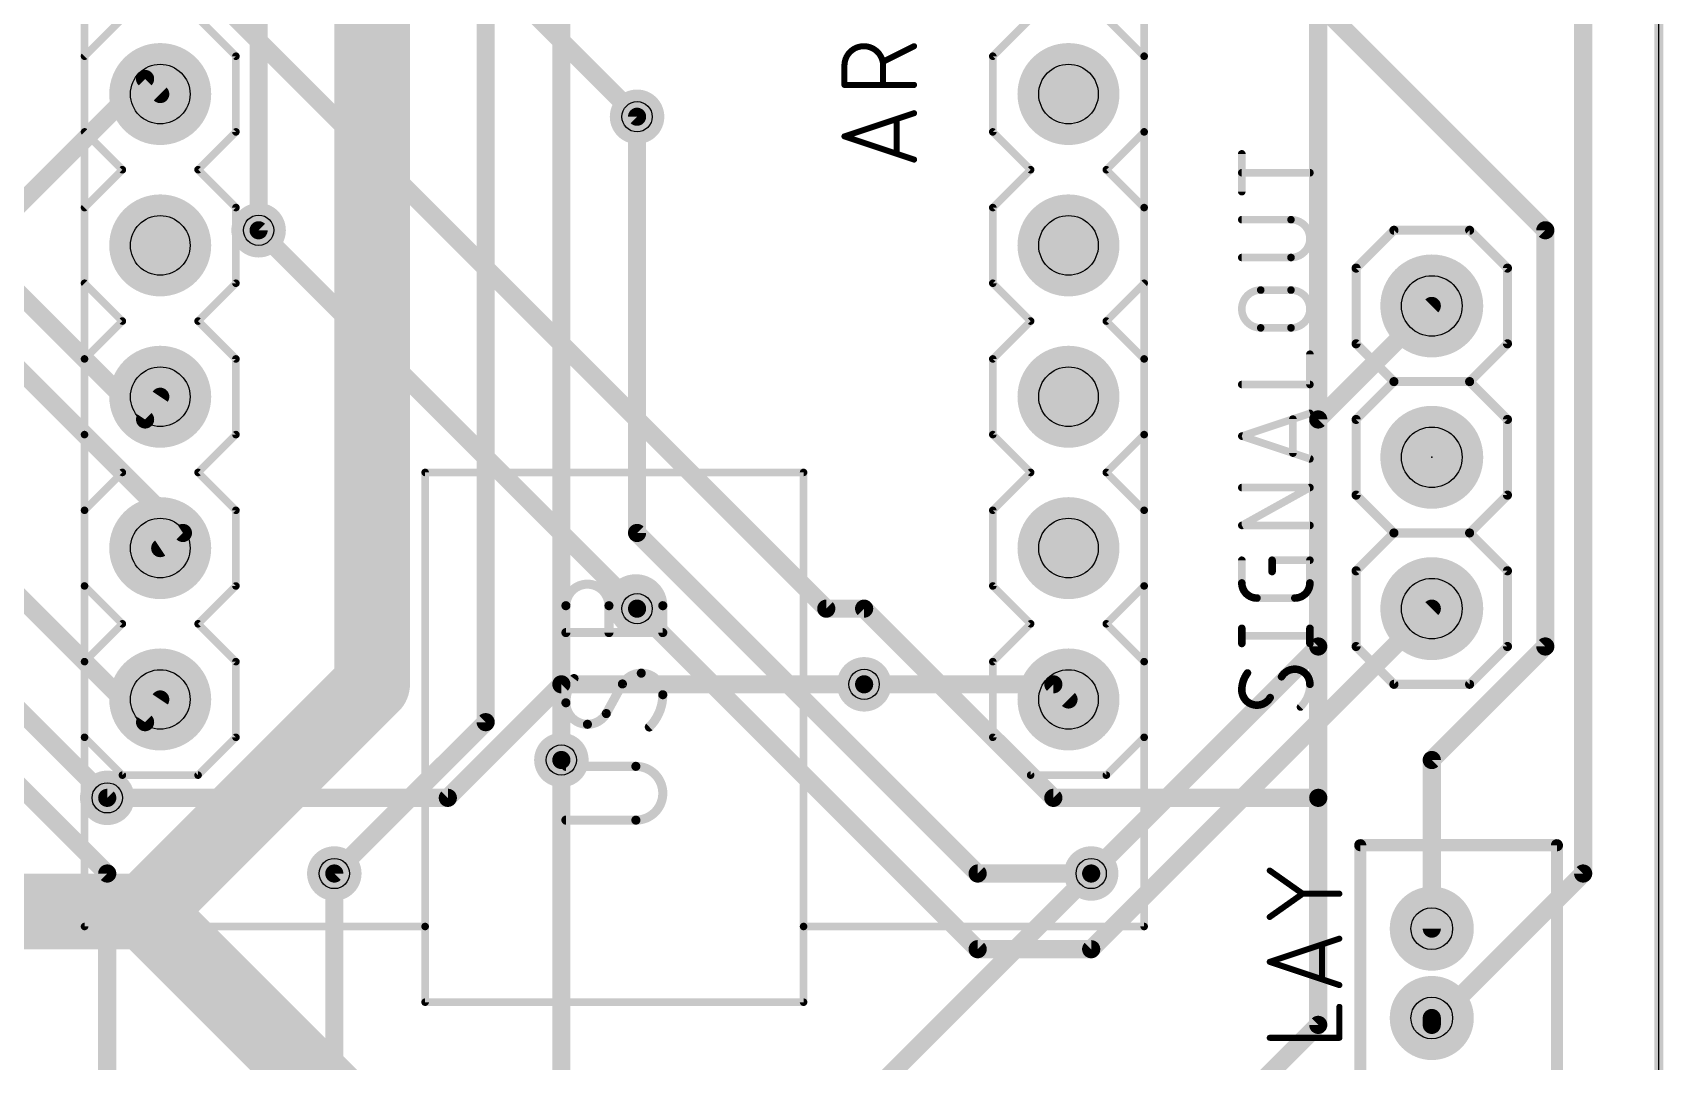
# Model space of a CAD drawing. Extents: x -0.05 to 2.15, y -0.05 to 2.68.
# Drawn here: x 1.076 to 2.153, y 0.501 to 1.181 of the extents above; entities that cross this region are included whole.
import ezdxf

# ---------------------------------------------------------------- set-up
doc = ezdxf.new("R2010")
doc.units = 0
for name, color, linetype in [('1', 12, 'CONTINUOUS'), ('16', 132, 'CONTINUOUS'), ('17', 110, 'CONTINUOUS'), ('18', 110, 'CONTINUOUS'), ('20', 31, 'CONTINUOUS'), ('21', 253, 'CONTINUOUS'), ('23', 53, 'CONTINUOUS'), ('25', 253, 'CONTINUOUS'), ('29', 253, 'CONTINUOUS'), ('30', 253, 'CONTINUOUS'), ('44', 253, 'CONTINUOUS'), ('51', 253, 'CONTINUOUS')]:
    doc.layers.add(name, color=color, linetype=linetype)

# ---------------------------------------------------------------- blocks, each defined once
blk = doc.blocks.new('ROUNDP')
at = {"const_width": 0.5}
blk.add_lwpolyline([(0, -0.25, 1), (0, 0.25, 1), (0, -0.25)], format="xyb", dxfattribs=at)
blk = doc.blocks.new('RECT')
blk.add_solid([(-0.5, -0.5), (0.5, -0.5), (-0.5, 0.5), (0.5, 0.5)])
blk = doc.blocks.new('ROUNDV')
at = {"const_width": 0.5}
blk.add_lwpolyline([(0, -0.25, 1), (0, 0.25, 1), (0, -0.25)], format="xyb", dxfattribs=at)

msp = doc.modelspace()

# ---------------------------------------------------------------- linework, layer by layer
at = {"layer": '1'}
for points, const_width in [([(2.15, 0.05), (2.15, 2.25)], 0.006), ([(1.16, 1.44), (1.475, 1.125)], 0.012), ([(2.1, 1.375), (2.1, 0.625)], 0.012), ([(1.85, 1.275), (2.075, 1.05)], 0.012), ([(1.6, 0.8), (1.16, 1.24)], 0.012), ([(1.15, 1.15), (0.975, 0.975)], 0.012), ([(1.15, 1.15), (1.16, 1.14)], 0.012), ([(1.475, 0.8), (1.225, 1.05)], 0.012), ([(2.075, 1.05), (2.075, 0.775)], 0.012), ([(2, 1), (1.925, 0.925)], 0.012), ([(1.925, 0.925), (1.925, 0.675)], 0.012), ([(1.625, 0.8), (1.6, 0.8)], 0.012), ([(1.75, 0.675), (1.625, 0.8)], 0.012), ([(2.075, 0.775), (2, 0.7)], 0.012), ([(1.425, 0.75), (1.35, 0.675)], 0.012), ([(1.625, 0.75), (1.425, 0.75)], 0.012), ([(1.025, 0.725), (1.125, 0.625)], 0.012), ([(1.425, 0.7), (1.425, 0.45)], 0.012), ([(2, 0.7), (2, 0.588583)], 0.012), ([(1.35, 0.675), (1.125, 0.675)], 0.012), ([(1.925, 0.675), (1.75, 0.675)], 0.012), ([(1.925, 0.675), (1.925, 0.525)], 0.012), ([(1.125, 0.625), (1.125, 0.45)], 0.012), ([(1.275, 0.625), (1.275, 0.45)], 0.012), ([(1.775, 0.625), (1.6, 0.45)], 0.012), ([(2.1, 0.625), (2, 0.525)], 0.012), ([(1.925, 0.525), (1.775, 0.375)], 0.012), ([(2, 0.525), (2, 0.529528)], 0.012)]:
    msp.add_lwpolyline(points, dxfattribs=dict(at, const_width=const_width))
at = {"layer": '1', "const_width": 0.006}
for points in [[(1.152121, 1.152121, 1), (1.147879, 1.147879)], [(1.152121, 1.147879, 1), (1.147879, 1.152121)], [(1.157879, 1.137879, 1), (1.162121, 1.142121)], [(1.472879, 1.122879, 1), (1.477121, 1.127121)], [(1.227121, 1.052121, 1), (1.222879, 1.047879)], [(2.078, 1.05, 1), (2.072, 1.05)], [(2.072879, 1.047879, 1), (2.077121, 1.052121)], [(2.002121, 0.997879, 1), (1.997879, 1.002121)], [(1.928, 0.925, 1), (1.922, 0.925)], [(1.922879, 0.927121, 1), (1.927121, 0.922879)], [(1.472879, 0.797879, 1), (1.477121, 0.802121)], [(1.6, 0.803, 1), (1.6, 0.797)], [(1.597879, 0.797879, 1), (1.602121, 0.802121)], [(1.627121, 0.802121, 1), (1.622879, 0.797879)], [(1.625, 0.797, 1), (1.625, 0.803)], [(2.072, 0.775, 1), (2.078, 0.775)], [(2.077121, 0.772879, 1), (2.072879, 0.777121)], [(1.425, 0.753, 1), (1.425, 0.747)], [(1.427121, 0.747879, 1), (1.422879, 0.752121)], [(1.625, 0.747, 1), (1.625, 0.753)], [(1.428, 0.7, 1), (1.422, 0.7)], [(2.003, 0.7, 1), (1.997, 0.7)], [(1.997879, 0.702121, 1), (2.002121, 0.697879)], [(1.125, 0.678, 1), (1.125, 0.672)], [(1.347879, 0.677121, 1), (1.352121, 0.672879)], [(1.35, 0.672, 1), (1.35, 0.678)], [(1.75, 0.678, 1), (1.75, 0.672)], [(1.747879, 0.672879, 1), (1.752121, 0.677121)], [(1.928, 0.675, 1), (1.922, 0.675)], [(1.925, 0.672, 1), (1.925, 0.678)], [(1.922, 0.675, 1), (1.928, 0.675)], [(1.128, 0.625, 1), (1.122, 0.625)], [(1.122879, 0.622879, 1), (1.127121, 0.627121)], [(1.278, 0.625, 1), (1.272, 0.625)], [(1.777121, 0.622879, 1), (1.772879, 0.627121)], [(2.097, 0.625, 1), (2.103, 0.625)], [(2.102121, 0.622879, 1), (2.097879, 0.627121)], [(1.997, 0.588583, 1), (2.003, 0.588583)], [(1.922, 0.525, 1), (1.928, 0.525)], [(1.927121, 0.522879, 1), (1.922879, 0.527121)], [(2.003, 0.529528, 1), (1.997, 0.529528)], [(1.997879, 0.527121, 1), (2.002121, 0.522879)], [(1.997, 0.525, 1), (2.003, 0.525)]]:
    msp.add_lwpolyline(points, format="xyb", dxfattribs=at)
at = {"layer": '16'}
for points, const_width in [([(2.15, 0), (2.15, 2.3)], 0.006), ([(1.425, 1.475), (1.425, 0.7)], 0.012), ([(1.3, 0.75), (1.3, 1.45)], 0.05), ([(1.375, 1.425), (1.375, 0.725)], 0.012), ([(1.225, 1.05), (1.225, 1.275)], 0.012), ([(1.15, 0.925), (0.85, 1.225)], 0.012), ([(1.175, 0.85), (0.825, 1.2)], 0.012), ([(1.925, 1.2), (1.925, 0.775)], 0.012), ([(1.475, 1.125), (1.475, 0.85)], 0.012), ([(1.15, 0.725), (0.85, 1.025)], 0.012), ([(1.15, 0.925), (1.16, 0.94)], 0.012), ([(1.175, 0.85), (1.16, 0.84)], 0.012), ([(1.475, 0.85), (1.7, 0.625)], 0.012), ([(1.125, 0.675), (0.975, 0.825)], 0.012), ([(1.7, 0.575), (1.475, 0.8)], 0.012), ([(2, 0.8), (1.775, 0.575)], 0.012), ([(1.925, 0.775), (1.775, 0.625)], 0.012), ([(1.15, 0.6), (1.3, 0.75)], 0.05), ([(1.75, 0.75), (1.625, 0.75)], 0.012), ([(1.75, 0.75), (1.76, 0.74)], 0.012), ([(1.15, 0.725), (1.16, 0.74)], 0.012), ([(1.375, 0.725), (1.275, 0.625)], 0.012), ([(0.975, 0.6), (1.15, 0.6)], 0.05), ([(1.279528, 0.470472), (1.15, 0.6)], 0.05), ([(1.7, 0.625), (1.775, 0.625)], 0.012), ([(1.775, 0.575), (1.7, 0.575)], 0.012)]:
    msp.add_lwpolyline(points, dxfattribs=dict(at, const_width=const_width))
for points, const_width in [([(1.478, 1.125, 1), (1.472, 1.125)], 0.006), ([(1.222, 1.05, 1), (1.228, 1.05)], 0.006), ([(1.162496, 0.938336, 1), (1.157504, 0.941664)], 0.006), ([(1.147504, 0.926664, 1), (1.152496, 0.923336)], 0.006), ([(1.147879, 0.922879, 1), (1.152121, 0.927121)], 0.006), ([(1.172879, 0.847879, 1), (1.177121, 0.852121)], 0.006), ([(1.176664, 0.847504, 1), (1.173336, 0.852496)], 0.006), ([(1.477121, 0.852121, 1), (1.472879, 0.847879)], 0.006), ([(1.472, 0.85, 1), (1.478, 0.85)], 0.006), ([(1.158336, 0.842496, 1), (1.161664, 0.837504)], 0.006), ([(1.477121, 0.802121, 1), (1.472879, 0.797879)], 0.006), ([(2.002121, 0.797879, 1), (1.997879, 0.802121)], 0.006), ([(1.922, 0.775, 1), (1.928, 0.775)], 0.006), ([(1.927121, 0.772879, 1), (1.922879, 0.777121)], 0.006), ([(1.308839, 0.741161, 1), (1.291161, 0.758839)], 0.025), ([(1.2875, 0.75, 1), (1.3125, 0.75)], 0.025), ([(1.625, 0.753, 1), (1.625, 0.747)], 0.006), ([(1.752121, 0.752121, 1), (1.747879, 0.747879)], 0.006), ([(1.75, 0.747, 1), (1.75, 0.753)], 0.006), ([(1.162496, 0.738336, 1), (1.157504, 0.741664)], 0.006), ([(1.757879, 0.737879, 1), (1.762121, 0.742121)], 0.006), ([(1.147504, 0.726664, 1), (1.152496, 0.723336)], 0.006), ([(1.147879, 0.722879, 1), (1.152121, 0.727121)], 0.006), ([(1.372, 0.725, 1), (1.378, 0.725)], 0.006), ([(1.377121, 0.722879, 1), (1.372879, 0.727121)], 0.006), ([(1.422, 0.7, 1), (1.428, 0.7)], 0.006), ([(1.122879, 0.672879, 1), (1.127121, 0.677121)], 0.006), ([(1.158839, 0.608839, 1), (1.141161, 0.591161)], 0.025), ([(1.15, 0.5875, 1), (1.15, 0.6125)], 0.025), ([(1.272879, 0.627121, 1), (1.277121, 0.622879)], 0.006), ([(1.7, 0.628, 1), (1.7, 0.622)], 0.006), ([(1.697879, 0.622879, 1), (1.702121, 0.627121)], 0.006), ([(1.772879, 0.627121, 1), (1.777121, 0.622879)], 0.006), ([(1.775, 0.622, 1), (1.775, 0.628)], 0.006), ([(1.141161, 0.608839, 1), (1.158839, 0.591161)], 0.025), ([(1.7, 0.578, 1), (1.7, 0.572)], 0.006), ([(1.697879, 0.572879, 1), (1.702121, 0.577121)], 0.006), ([(1.772879, 0.577121, 1), (1.777121, 0.572879)], 0.006), ([(1.775, 0.572, 1), (1.775, 0.578)], 0.006)]:
    msp.add_lwpolyline(points, format="xyb", dxfattribs=dict(at, const_width=const_width))
at = {"layer": '20'}
msp.add_line((2.15, 0), (2.15, 2.3), dxfattribs=at)
at = {"layer": '21'}
for points, const_width in [([(1.11, 1.265), (1.11, 0.965)], 0.005), ([(1.81, 1.165), (1.81, 1.215)], 0.005), ([(1.135, 1.19), (1.11, 1.165)], 0.005), ([(1.21, 1.165), (1.185, 1.19)], 0.005), ([(1.71, 1.165), (1.735, 1.19)], 0.005), ([(1.81, 1.165), (1.785, 1.19)], 0.005), ([(1.21, 1.115), (1.21, 1.165)], 0.005), ([(1.71, 1.115), (1.71, 1.165)], 0.005), ([(1.81, 1.115), (1.81, 1.165)], 0.005), ([(1.11, 1.115), (1.135, 1.09)], 0.005), ([(1.185, 1.09), (1.21, 1.115)], 0.005), ([(1.735, 1.09), (1.71, 1.115)], 0.005), ([(1.785, 1.09), (1.81, 1.115)], 0.005), ([(1.81, 1.065), (1.81, 1.115)], 0.005), ([(1.135, 1.09), (1.11, 1.065)], 0.005), ([(1.21, 1.065), (1.185, 1.09)], 0.005), ([(1.71, 1.065), (1.735, 1.09)], 0.005), ([(1.81, 1.065), (1.785, 1.09)], 0.005), ([(1.21, 1.015), (1.21, 1.065)], 0.005), ([(1.71, 1.015), (1.71, 1.065)], 0.005), ([(1.81, 0.965), (1.81, 1.065)], 0.005), ([(1.975, 1.05), (1.95, 1.025)], 0.006), ([(2.025, 1.05), (1.975, 1.05)], 0.006), ([(2.05, 1.025), (2.025, 1.05)], 0.006), ([(1.95, 0.975), (1.95, 1.025)], 0.006), ([(2.05, 1.025), (2.05, 0.975)], 0.006), ([(1.11, 1.015), (1.135, 0.99)], 0.005), ([(1.185, 0.99), (1.21, 1.015)], 0.005), ([(1.71, 1.015), (1.735, 0.99)], 0.005), ([(1.81, 1.015), (1.785, 0.99)], 0.005), ([(1.135, 0.99), (1.11, 0.965)], 0.005), ([(1.21, 0.965), (1.185, 0.99)], 0.005), ([(1.735, 0.99), (1.71, 0.965)], 0.005), ([(1.81, 0.965), (1.785, 0.99)], 0.005), ([(1.975, 0.95), (1.95, 0.975)], 0.006), ([(2.05, 0.975), (2.025, 0.95)], 0.006), ([(1.11, 0.965), (1.11, 0.915)], 0.005), ([(1.21, 0.915), (1.21, 0.965)], 0.005), ([(1.71, 0.965), (1.71, 0.915)], 0.005), ([(1.81, 0.915), (1.81, 0.965)], 0.005), ([(1.95, 0.925), (1.975, 0.95)], 0.006), ([(2.025, 0.95), (1.975, 0.95)], 0.006), ([(2.025, 0.95), (2.05, 0.925)], 0.006), ([(1.95, 0.875), (1.95, 0.925)], 0.006), ([(2.05, 0.925), (2.05, 0.875)], 0.006), ([(1.11, 0.915), (1.11, 0.865)], 0.005), ([(1.11, 0.915), (1.135, 0.89)], 0.005), ([(1.185, 0.89), (1.21, 0.915)], 0.005), ([(1.71, 0.915), (1.735, 0.89)], 0.005), ([(1.785, 0.89), (1.81, 0.915)], 0.005), ([(1.81, 0.865), (1.81, 0.915)], 0.005), ([(1.135, 0.89), (1.11, 0.865)], 0.005), ([(1.21, 0.865), (1.185, 0.89)], 0.005), ([(1.335, 0.59), (1.335, 0.89)], 0.005), ([(1.335, 0.89), (1.585, 0.89)], 0.005), ([(1.585, 0.89), (1.585, 0.59)], 0.005), ([(1.735, 0.89), (1.71, 0.865)], 0.005), ([(1.81, 0.865), (1.785, 0.89)], 0.005), ([(1.975, 0.85), (1.95, 0.875)], 0.006), ([(2.05, 0.875), (2.025, 0.85)], 0.006), ([(1.11, 0.865), (1.11, 0.815)], 0.005), ([(1.21, 0.815), (1.21, 0.865)], 0.005), ([(1.71, 0.865), (1.71, 0.815)], 0.005), ([(1.81, 0.815), (1.81, 0.865)], 0.005), ([(1.95, 0.825), (1.975, 0.85)], 0.006), ([(2.025, 0.85), (1.975, 0.85)], 0.006), ([(2.025, 0.85), (2.05, 0.825)], 0.006), ([(1.95, 0.775), (1.95, 0.825)], 0.006), ([(2.05, 0.825), (2.05, 0.775)], 0.006), ([(1.11, 0.815), (1.11, 0.765)], 0.005), ([(1.11, 0.815), (1.135, 0.79)], 0.005), ([(1.185, 0.79), (1.21, 0.815)], 0.005), ([(1.71, 0.815), (1.735, 0.79)], 0.005), ([(1.785, 0.79), (1.81, 0.815)], 0.005), ([(1.81, 0.765), (1.81, 0.815)], 0.005), ([(1.428, 0.784178), (1.428, 0.801956)], 0.006), ([(1.456445, 0.784178), (1.456445, 0.801956)], 0.006), ([(1.492, 0.801956), (1.492, 0.784178)], 0.006), ([(1.135, 0.79), (1.11, 0.765)], 0.005), ([(1.21, 0.765), (1.185, 0.79)], 0.005), ([(1.492, 0.784178), (1.428, 0.784178)], 0.006), ([(1.735, 0.79), (1.71, 0.765)], 0.005), ([(1.81, 0.765), (1.785, 0.79)], 0.005), ([(1.975, 0.75), (1.95, 0.775)], 0.006), ([(2.05, 0.775), (2.025, 0.75)], 0.006), ([(1.11, 0.765), (1.11, 0.715)], 0.005), ([(1.21, 0.715), (1.21, 0.765)], 0.005), ([(1.71, 0.765), (1.71, 0.715)], 0.005), ([(1.81, 0.715), (1.81, 0.765)], 0.005), ([(1.465333, 0.750251), (1.454667, 0.730696)], 0.006), ([(2.025, 0.75), (1.975, 0.75)], 0.006), ([(1.11, 0.715), (1.11, 0.59)], 0.005), ([(1.11, 0.715), (1.135, 0.69)], 0.005), ([(1.185, 0.69), (1.21, 0.715)], 0.005), ([(1.71, 0.715), (1.735, 0.69)], 0.005), ([(1.785, 0.69), (1.81, 0.715)], 0.005), ([(1.81, 0.59), (1.81, 0.715)], 0.005), ([(1.135, 0.69), (1.185, 0.69)], 0.005), ([(1.474222, 0.695822), (1.428, 0.695822)], 0.006), ([(1.735, 0.69), (1.785, 0.69)], 0.005), ([(1.428, 0.660267), (1.474222, 0.660267)], 0.006), ([(1.952756, 0.643701), (2.082677, 0.643701)], 0.008), ([(1.952756, 0.643701), (1.952756, 0.356299)], 0.008), ([(2.082677, 0.643701), (2.082677, 0.356299)], 0.008), ([(1.11, 0.59), (1.335, 0.59)], 0.005), ([(1.335, 0.59), (1.335, 0.54)], 0.005), ([(1.585, 0.59), (1.81, 0.59)], 0.005), ([(1.585, 0.54), (1.585, 0.59)], 0.005), ([(1.335, 0.54), (1.585, 0.54)], 0.005)]:
    msp.add_lwpolyline(points, dxfattribs=dict(at, const_width=const_width))
for points, const_width in [([(1.109116, 1.165884, 1), (1.110884, 1.164116)], 0.0025), ([(1.21125, 1.165, 1), (1.20875, 1.165)], 0.0025), ([(1.209116, 1.164116, 1), (1.210884, 1.165884)], 0.0025), ([(1.71125, 1.165, 1), (1.70875, 1.165)], 0.0025), ([(1.709116, 1.165884, 1), (1.710884, 1.164116)], 0.0025), ([(1.81125, 1.165, 1), (1.80875, 1.165)], 0.0025), ([(1.80875, 1.165, 1), (1.81125, 1.165)], 0.0025), ([(1.809116, 1.164116, 1), (1.810884, 1.165884)], 0.0025), ([(1.110884, 1.115884, 1), (1.109116, 1.114116)], 0.0025), ([(1.20875, 1.115, 1), (1.21125, 1.115)], 0.0025), ([(1.210884, 1.114116, 1), (1.209116, 1.115884)], 0.0025), ([(1.710884, 1.115884, 1), (1.709116, 1.114116)], 0.0025), ([(1.70875, 1.115, 1), (1.71125, 1.115)], 0.0025), ([(1.81125, 1.115, 1), (1.80875, 1.115)], 0.0025), ([(1.80875, 1.115, 1), (1.81125, 1.115)], 0.0025), ([(1.810884, 1.114116, 1), (1.809116, 1.115884)], 0.0025), ([(1.135884, 1.089116, 1), (1.134116, 1.090884)], 0.0025), ([(1.134116, 1.089116, 1), (1.135884, 1.090884)], 0.0025), ([(1.185884, 1.090884, 1), (1.184116, 1.089116)], 0.0025), ([(1.184116, 1.090884, 1), (1.185884, 1.089116)], 0.0025), ([(1.735884, 1.089116, 1), (1.734116, 1.090884)], 0.0025), ([(1.734116, 1.089116, 1), (1.735884, 1.090884)], 0.0025), ([(1.785884, 1.090884, 1), (1.784116, 1.089116)], 0.0025), ([(1.784116, 1.090884, 1), (1.785884, 1.089116)], 0.0025), ([(1.109116, 1.065884, 1), (1.110884, 1.064116)], 0.0025), ([(1.21125, 1.065, 1), (1.20875, 1.065)], 0.0025), ([(1.209116, 1.064116, 1), (1.210884, 1.065884)], 0.0025), ([(1.71125, 1.065, 1), (1.70875, 1.065)], 0.0025), ([(1.709116, 1.065884, 1), (1.710884, 1.064116)], 0.0025), ([(1.81125, 1.065, 1), (1.80875, 1.065)], 0.0025), ([(1.809116, 1.064116, 1), (1.810884, 1.065884)], 0.0025), ([(1.80875, 1.065, 1), (1.81125, 1.065)], 0.0025), ([(1.975, 1.0515, 1), (1.975, 1.0485)], 0.003), ([(1.976061, 1.048939, 1), (1.973939, 1.051061)], 0.003), ([(2.026061, 1.051061, 1), (2.023939, 1.048939)], 0.003), ([(2.025, 1.0485, 1), (2.025, 1.0515)], 0.003), ([(1.9515, 1.025, 1), (1.9485, 1.025)], 0.003), ([(1.948939, 1.026061, 1), (1.951061, 1.023939)], 0.003), ([(2.0515, 1.025, 1), (2.0485, 1.025)], 0.003), ([(2.048939, 1.023939, 1), (2.051061, 1.026061)], 0.003), ([(1.110884, 1.015884, 1), (1.109116, 1.014116)], 0.0025), ([(1.20875, 1.015, 1), (1.21125, 1.015)], 0.0025), ([(1.210884, 1.014116, 1), (1.209116, 1.015884)], 0.0025), ([(1.710884, 1.015884, 1), (1.709116, 1.014116)], 0.0025), ([(1.70875, 1.015, 1), (1.71125, 1.015)], 0.0025), ([(1.810884, 1.014116, 1), (1.809116, 1.015884)], 0.0025), ([(1.135884, 0.989116, 1), (1.134116, 0.990884)], 0.0025), ([(1.134116, 0.989116, 1), (1.135884, 0.990884)], 0.0025), ([(1.185884, 0.990884, 1), (1.184116, 0.989116)], 0.0025), ([(1.184116, 0.990884, 1), (1.185884, 0.989116)], 0.0025), ([(1.735884, 0.989116, 1), (1.734116, 0.990884)], 0.0025), ([(1.734116, 0.989116, 1), (1.735884, 0.990884)], 0.0025), ([(1.785884, 0.990884, 1), (1.784116, 0.989116)], 0.0025), ([(1.784116, 0.990884, 1), (1.785884, 0.989116)], 0.0025), ([(1.951061, 0.976061, 1), (1.948939, 0.973939)], 0.003), ([(1.9485, 0.975, 1), (1.9515, 0.975)], 0.003), ([(2.0485, 0.975, 1), (2.0515, 0.975)], 0.003), ([(2.051061, 0.973939, 1), (2.048939, 0.976061)], 0.003), ([(1.11125, 0.965, 1), (1.10875, 0.965)], 0.0025), ([(1.109116, 0.965884, 1), (1.110884, 0.964116)], 0.0025), ([(1.10875, 0.965, 1), (1.11125, 0.965)], 0.0025), ([(1.21125, 0.965, 1), (1.20875, 0.965)], 0.0025), ([(1.209116, 0.964116, 1), (1.210884, 0.965884)], 0.0025), ([(1.71125, 0.965, 1), (1.70875, 0.965)], 0.0025), ([(1.709116, 0.965884, 1), (1.710884, 0.964116)], 0.0025), ([(1.81125, 0.965, 1), (1.80875, 0.965)], 0.0025), ([(1.80875, 0.965, 1), (1.81125, 0.965)], 0.0025), ([(1.809116, 0.964116, 1), (1.810884, 0.965884)], 0.0025), ([(1.975, 0.9515, 1), (1.975, 0.9485)], 0.003), ([(1.976061, 0.948939, 1), (1.973939, 0.951061)], 0.003), ([(1.973939, 0.948939, 1), (1.976061, 0.951061)], 0.003), ([(2.026061, 0.951061, 1), (2.023939, 0.948939)], 0.003), ([(2.023939, 0.951061, 1), (2.026061, 0.948939)], 0.003), ([(2.025, 0.9485, 1), (2.025, 0.9515)], 0.003), ([(1.9515, 0.925, 1), (1.9485, 0.925)], 0.003), ([(1.948939, 0.926061, 1), (1.951061, 0.923939)], 0.003), ([(2.0515, 0.925, 1), (2.0485, 0.925)], 0.003), ([(2.048939, 0.923939, 1), (2.051061, 0.926061)], 0.003), ([(1.11125, 0.915, 1), (1.10875, 0.915)], 0.0025), ([(1.110884, 0.915884, 1), (1.109116, 0.914116)], 0.0025), ([(1.10875, 0.915, 1), (1.11125, 0.915)], 0.0025), ([(1.20875, 0.915, 1), (1.21125, 0.915)], 0.0025), ([(1.210884, 0.914116, 1), (1.209116, 0.915884)], 0.0025), ([(1.710884, 0.915884, 1), (1.709116, 0.914116)], 0.0025), ([(1.70875, 0.915, 1), (1.71125, 0.915)], 0.0025), ([(1.81125, 0.915, 1), (1.80875, 0.915)], 0.0025), ([(1.80875, 0.915, 1), (1.81125, 0.915)], 0.0025), ([(1.810884, 0.914116, 1), (1.809116, 0.915884)], 0.0025), ([(1.135884, 0.889116, 1), (1.134116, 0.890884)], 0.0025), ([(1.134116, 0.889116, 1), (1.135884, 0.890884)], 0.0025), ([(1.185884, 0.890884, 1), (1.184116, 0.889116)], 0.0025), ([(1.184116, 0.890884, 1), (1.185884, 0.889116)], 0.0025), ([(1.33625, 0.89, 1), (1.33375, 0.89)], 0.0025), ([(1.335, 0.89125, 1), (1.335, 0.88875)], 0.0025), ([(1.58625, 0.89, 1), (1.58375, 0.89)], 0.0025), ([(1.585, 0.88875, 1), (1.585, 0.89125)], 0.0025), ([(1.735884, 0.889116, 1), (1.734116, 0.890884)], 0.0025), ([(1.734116, 0.889116, 1), (1.735884, 0.890884)], 0.0025), ([(1.785884, 0.890884, 1), (1.784116, 0.889116)], 0.0025), ([(1.784116, 0.890884, 1), (1.785884, 0.889116)], 0.0025), ([(1.951061, 0.876061, 1), (1.948939, 0.873939)], 0.003), ([(1.9485, 0.875, 1), (1.9515, 0.875)], 0.003), ([(2.0485, 0.875, 1), (2.0515, 0.875)], 0.003), ([(2.051061, 0.873939, 1), (2.048939, 0.876061)], 0.003), ([(1.11125, 0.865, 1), (1.10875, 0.865)], 0.0025), ([(1.109116, 0.865884, 1), (1.110884, 0.864116)], 0.0025), ([(1.10875, 0.865, 1), (1.11125, 0.865)], 0.0025), ([(1.21125, 0.865, 1), (1.20875, 0.865)], 0.0025), ([(1.209116, 0.864116, 1), (1.210884, 0.865884)], 0.0025), ([(1.71125, 0.865, 1), (1.70875, 0.865)], 0.0025), ([(1.709116, 0.865884, 1), (1.710884, 0.864116)], 0.0025), ([(1.81125, 0.865, 1), (1.80875, 0.865)], 0.0025), ([(1.80875, 0.865, 1), (1.81125, 0.865)], 0.0025), ([(1.809116, 0.864116, 1), (1.810884, 0.865884)], 0.0025), ([(1.975, 0.8515, 1), (1.975, 0.8485)], 0.003), ([(1.976061, 0.848939, 1), (1.973939, 0.851061)], 0.003), ([(1.973939, 0.848939, 1), (1.976061, 0.851061)], 0.003), ([(2.026061, 0.851061, 1), (2.023939, 0.848939)], 0.003), ([(2.023939, 0.851061, 1), (2.026061, 0.848939)], 0.003), ([(2.025, 0.8485, 1), (2.025, 0.8515)], 0.003), ([(1.456444, 0.801956, 1), (1.428, 0.801956)], 0.006), ([(1.492, 0.801956, 1), (1.456445, 0.801956)], 0.006), ([(1.9515, 0.825, 1), (1.9485, 0.825)], 0.003), ([(1.948939, 0.826061, 1), (1.951061, 0.823939)], 0.003), ([(2.0515, 0.825, 1), (2.0485, 0.825)], 0.003), ([(2.048939, 0.823939, 1), (2.051061, 0.826061)], 0.003), ([(1.11125, 0.815, 1), (1.10875, 0.815)], 0.0025), ([(1.110884, 0.815884, 1), (1.109116, 0.814116)], 0.0025), ([(1.10875, 0.815, 1), (1.11125, 0.815)], 0.0025), ([(1.20875, 0.815, 1), (1.21125, 0.815)], 0.0025), ([(1.210884, 0.814116, 1), (1.209116, 0.815884)], 0.0025), ([(1.710884, 0.815884, 1), (1.709116, 0.814116)], 0.0025), ([(1.70875, 0.815, 1), (1.71125, 0.815)], 0.0025), ([(1.81125, 0.815, 1), (1.80875, 0.815)], 0.0025), ([(1.80875, 0.815, 1), (1.81125, 0.815)], 0.0025), ([(1.810884, 0.814116, 1), (1.809116, 0.815884)], 0.0025), ([(1.4295, 0.801956, 1), (1.4265, 0.801956)], 0.003), ([(1.4265, 0.801956, 1), (1.4295, 0.801956)], 0.003), ([(1.454944, 0.801956, 1), (1.457944, 0.801956)], 0.003), ([(1.457945, 0.801956, 1), (1.454945, 0.801956)], 0.003), ([(1.454945, 0.801956, 1), (1.457945, 0.801956)], 0.003), ([(1.4935, 0.801956, 1), (1.4905, 0.801956)], 0.003), ([(1.4905, 0.801956, 1), (1.4935, 0.801956)], 0.003), ([(1.135884, 0.789116, 1), (1.134116, 0.790884)], 0.0025), ([(1.134116, 0.789116, 1), (1.135884, 0.790884)], 0.0025), ([(1.185884, 0.790884, 1), (1.184116, 0.789116)], 0.0025), ([(1.184116, 0.790884, 1), (1.185884, 0.789116)], 0.0025), ([(1.428, 0.785678, 1), (1.428, 0.782678)], 0.003), ([(1.492, 0.782678, 1), (1.492, 0.785678)], 0.003), ([(1.735884, 0.789116, 1), (1.734116, 0.790884)], 0.0025), ([(1.734116, 0.789116, 1), (1.735884, 0.790884)], 0.0025), ([(1.785884, 0.790884, 1), (1.784116, 0.789116)], 0.0025), ([(1.784116, 0.790884, 1), (1.785884, 0.789116)], 0.0025), ([(1.4265, 0.784178, 1), (1.4295, 0.784178)], 0.003), ([(1.454945, 0.784178, 1), (1.457945, 0.784178)], 0.003), ([(1.4905, 0.784178, 1), (1.4935, 0.784178)], 0.003), ([(1.951061, 0.776061, 1), (1.948939, 0.773939)], 0.003), ([(1.9485, 0.775, 1), (1.9515, 0.775)], 0.003), ([(2.0485, 0.775, 1), (2.0515, 0.775)], 0.003), ([(2.051061, 0.773939, 1), (2.048939, 0.776061)], 0.003), ([(1.11125, 0.765, 1), (1.10875, 0.765)], 0.0025), ([(1.109116, 0.765884, 1), (1.110884, 0.764116)], 0.0025), ([(1.10875, 0.765, 1), (1.11125, 0.765)], 0.0025), ([(1.21125, 0.765, 1), (1.20875, 0.765)], 0.0025), ([(1.209116, 0.764116, 1), (1.210884, 0.765884)], 0.0025), ([(1.71125, 0.765, 1), (1.70875, 0.765)], 0.0025), ([(1.709116, 0.765884, 1), (1.710884, 0.764116)], 0.0025), ([(1.81125, 0.765, 1), (1.80875, 0.765)], 0.0025), ([(1.80875, 0.765, 1), (1.81125, 0.765)], 0.0025), ([(1.809116, 0.764116, 1), (1.810884, 0.765884)], 0.0025), ([(1.433333, 0.753807, 0.16228), (1.428, 0.737807)], 0.006), ([(1.434533, 0.752907, 1), (1.432133, 0.754707)], 0.003), ([(1.477778, 0.757362, 0.265565), (1.465333, 0.750251)], 0.006), ([(1.492, 0.74314, 0.414214), (1.477778, 0.757362)], 0.006), ([(1.477778, 0.758862, 1), (1.477778, 0.755862)], 0.003), ([(1.477778, 0.755862, 1), (1.477778, 0.758862)], 0.003), ([(1.464041, 0.751013, 1), (1.466626, 0.74949)], 0.003), ([(1.46665, 0.749533, 1), (1.464017, 0.75097)], 0.003), ([(1.483111, 0.721807, 0.199997), (1.492, 0.74314)], 0.006), ([(1.4935, 0.74314, 1), (1.4905, 0.74314)], 0.003), ([(1.4905, 0.74314, 1), (1.4935, 0.74314)], 0.003), ([(1.975, 0.7515, 1), (1.975, 0.7485)], 0.003), ([(1.973939, 0.748939, 1), (1.976061, 0.751061)], 0.003), ([(2.023939, 0.751061, 1), (2.026061, 0.748939)], 0.003), ([(2.025, 0.7485, 1), (2.025, 0.7515)], 0.003), ([(1.428, 0.737807, 0.414214), (1.442222, 0.723585)], 0.006), ([(1.4295, 0.737807, 1), (1.4265, 0.737807)], 0.003), ([(1.4265, 0.737807, 1), (1.4295, 0.737807)], 0.003), ([(1.442222, 0.723585, 0.265567), (1.454667, 0.730696)], 0.006), ([(1.45335, 0.731414, 1), (1.455984, 0.729977)], 0.003), ([(1.455959, 0.729934, 1), (1.453374, 0.731457)], 0.003), ([(1.442222, 0.725085, 1), (1.442222, 0.722085)], 0.003), ([(1.442222, 0.722085, 1), (1.442222, 0.725085)], 0.003), ([(1.482055, 0.722872, 1), (1.484167, 0.720742)], 0.003), ([(1.11125, 0.715, 1), (1.10875, 0.715)], 0.0025), ([(1.110884, 0.715884, 1), (1.109116, 0.714116)], 0.0025), ([(1.10875, 0.715, 1), (1.11125, 0.715)], 0.0025), ([(1.20875, 0.715, 1), (1.21125, 0.715)], 0.0025), ([(1.210884, 0.714116, 1), (1.209116, 0.715884)], 0.0025), ([(1.710884, 0.715884, 1), (1.709116, 0.714116)], 0.0025), ([(1.70875, 0.715, 1), (1.71125, 0.715)], 0.0025), ([(1.81125, 0.715, 1), (1.80875, 0.715)], 0.0025), ([(1.80875, 0.715, 1), (1.81125, 0.715)], 0.0025), ([(1.810884, 0.714116, 1), (1.809116, 0.715884)], 0.0025), ([(1.135, 0.69125, 1), (1.135, 0.68875)], 0.0025), ([(1.134116, 0.689116, 1), (1.135884, 0.690884)], 0.0025), ([(1.184116, 0.690884, 1), (1.185884, 0.689116)], 0.0025), ([(1.185, 0.68875, 1), (1.185, 0.69125)], 0.0025), ([(1.428, 0.697322, 1), (1.428, 0.694322)], 0.003), ([(1.474222, 0.660267, 1), (1.474222, 0.695822)], 0.006), ([(1.474222, 0.697322, 1), (1.474222, 0.694322)], 0.003), ([(1.474222, 0.694322, 1), (1.474222, 0.697322)], 0.003), ([(1.735, 0.69125, 1), (1.735, 0.68875)], 0.0025), ([(1.734116, 0.689116, 1), (1.735884, 0.690884)], 0.0025), ([(1.784116, 0.690884, 1), (1.785884, 0.689116)], 0.0025), ([(1.785, 0.68875, 1), (1.785, 0.69125)], 0.0025), ([(1.428, 0.661767, 1), (1.428, 0.658767)], 0.003), ([(1.474222, 0.661767, 1), (1.474222, 0.658767)], 0.003), ([(1.474222, 0.658767, 1), (1.474222, 0.661767)], 0.003), ([(1.952756, 0.645701, 1), (1.952756, 0.641701)], 0.004), ([(1.954756, 0.643701, 1), (1.950756, 0.643701)], 0.004), ([(2.084677, 0.643701, 1), (2.080677, 0.643701)], 0.004), ([(2.082677, 0.641701, 1), (2.082677, 0.645701)], 0.004), ([(1.11, 0.59125, 1), (1.11, 0.58875)], 0.0025), ([(1.10875, 0.59, 1), (1.11125, 0.59)], 0.0025), ([(1.33625, 0.59, 1), (1.33375, 0.59)], 0.0025), ([(1.33375, 0.59, 1), (1.33625, 0.59)], 0.0025), ([(1.335, 0.58875, 1), (1.335, 0.59125)], 0.0025), ([(1.585, 0.59125, 1), (1.585, 0.58875)], 0.0025), ([(1.58625, 0.59, 1), (1.58375, 0.59)], 0.0025), ([(1.58375, 0.59, 1), (1.58625, 0.59)], 0.0025), ([(1.80875, 0.59, 1), (1.81125, 0.59)], 0.0025), ([(1.81, 0.58875, 1), (1.81, 0.59125)], 0.0025), ([(1.335, 0.54125, 1), (1.335, 0.53875)], 0.0025), ([(1.33375, 0.54, 1), (1.33625, 0.54)], 0.0025), ([(1.58375, 0.54, 1), (1.58625, 0.54)], 0.0025), ([(1.585, 0.53875, 1), (1.585, 0.54125)], 0.0025)]:
    msp.add_lwpolyline(points, format="xyb", dxfattribs=dict(at, const_width=const_width))
at = {"layer": '23'}
msp.add_point((2, 0.9), dxfattribs=at)
at = {"layer": '25'}
for points, const_width in [([(1.637556, 1.158818, 1), (1.612, 1.158818)], 0.004), ([(1.658447, 1.170702, 1), (1.657553, 1.17249)], 0.002), ([(1.613, 1.158818, 1), (1.611, 1.158818)], 0.002), ([(1.611, 1.158818, 1), (1.613, 1.158818)], 0.002), ([(1.637108, 1.162268, 1), (1.638003, 1.160479)], 0.002), ([(1.638556, 1.158818, 1), (1.636556, 1.158818)], 0.002), ([(1.636556, 1.158818, 1), (1.638556, 1.158818)], 0.002), ([(1.612, 1.14704, 1), (1.612, 1.14504)], 0.002), ([(1.611, 1.14604, 1), (1.613, 1.14604)], 0.002), ([(1.636556, 1.14604, 1), (1.638556, 1.14604)], 0.002), ([(1.658, 1.14504, 1), (1.658, 1.14704)], 0.002), ([(1.6475, 1.123528, 1), (1.6455, 1.123528)], 0.002), ([(1.658316, 1.126413, 1), (1.657684, 1.12831)], 0.002), ([(1.612316, 1.112977, 1), (1.611684, 1.11108)], 0.002), ([(1.611684, 1.112977, 1), (1.612316, 1.11108)], 0.002), ([(1.6455, 1.100528, 1), (1.6475, 1.100528)], 0.002), ([(1.87575, 1.1005, 1), (1.87325, 1.1005)], 0.0025), ([(1.657684, 1.095746, 1), (1.658316, 1.097644)], 0.002), ([(1.8745, 1.08925, 1), (1.8745, 1.08675)], 0.0025), ([(1.9195, 1.08675, 1), (1.9195, 1.08925)], 0.0025), ([(1.87325, 1.0755, 1), (1.87575, 1.0755)], 0.0025), ([(1.8745, 1.05825, 1), (1.8745, 1.05575)], 0.0025), ([(1.907, 1.032, 1), (1.907, 1.057)], 0.005), ([(1.907, 1.05825, 1), (1.907, 1.05575)], 0.0025), ([(1.907, 1.05575, 1), (1.907, 1.05825)], 0.0025), ([(1.8745, 1.03325, 1), (1.8745, 1.03075)], 0.0025), ([(1.907, 1.03325, 1), (1.907, 1.03075)], 0.0025), ([(1.907, 1.03075, 1), (1.907, 1.03325)], 0.0025), ([(1.887, 1.0105, 1), (1.887, 0.9855)], 0.005), ([(1.887, 1.01175, 1), (1.887, 1.00925)], 0.0025), ([(1.887, 1.00925, 1), (1.887, 1.01175)], 0.0025), ([(1.907, 0.9855, 1), (1.907, 1.0105)], 0.005), ([(1.907, 1.01175, 1), (1.907, 1.00925)], 0.0025), ([(1.907, 1.00925, 1), (1.907, 1.01175)], 0.0025), ([(1.887, 0.98675, 1), (1.887, 0.98425)], 0.0025), ([(1.887, 0.98425, 1), (1.887, 0.98675)], 0.0025), ([(1.907, 0.98675, 1), (1.907, 0.98425)], 0.0025), ([(1.907, 0.98425, 1), (1.907, 0.98675)], 0.0025), ([(1.92075, 0.9681, 1), (1.91825, 0.9681)], 0.0025), ([(1.8745, 0.94935, 1), (1.8745, 0.94685)], 0.0025), ([(1.91825, 0.9481, 1), (1.92075, 0.9481)], 0.0025), ([(1.9195, 0.94685, 1), (1.9195, 0.94935)], 0.0025), ([(1.9095, 0.92525, 1), (1.907, 0.92525)], 0.0025), ([(1.919895, 0.927814, 1), (1.919105, 0.930186)], 0.0025), ([(1.874895, 0.915186, 1), (1.874105, 0.912814)], 0.0025), ([(1.874105, 0.915186, 1), (1.874895, 0.912814)], 0.0025), ([(1.907, 0.90275, 1), (1.9095, 0.90275)], 0.0025), ([(1.919105, 0.897814, 1), (1.919895, 0.900186)], 0.0025), ([(1.8745, 0.88125, 1), (1.8745, 0.87875)], 0.0025), ([(1.920107, 0.878907, 1), (1.918893, 0.881093)], 0.0025), ([(1.9195, 0.87875, 1), (1.9195, 0.88125)], 0.0025), ([(1.8745, 0.85625, 1), (1.8745, 0.85375)], 0.0025), ([(1.873893, 0.856093, 1), (1.875107, 0.853907)], 0.0025), ([(1.9195, 0.85375, 1), (1.9195, 0.85625)], 0.0025), ([(1.87575, 0.832, 1), (1.87325, 0.832)], 0.0025), ([(1.89575, 0.832, 1), (1.89325, 0.832)], 0.0025), ([(1.8945, 0.83325, 1), (1.8945, 0.83075)], 0.0025), ([(1.92075, 0.832, 1), (1.91825, 0.832)], 0.0025), ([(1.9195, 0.83075, 1), (1.9195, 0.83325)], 0.0025), ([(1.8745, 0.817, 0.414214), (1.8845, 0.807)], 0.005), ([(1.87575, 0.817, 1), (1.87325, 0.817)], 0.0025), ([(1.89325, 0.8245, 1), (1.89575, 0.8245)], 0.0025), ([(1.9095, 0.807, 0.414214), (1.9195, 0.817)], 0.005), ([(1.92075, 0.817, 1), (1.91825, 0.817)], 0.0025), ([(1.87325, 0.817, 1), (1.87575, 0.817)], 0.0025), ([(1.8845, 0.80825, 1), (1.8845, 0.80575)], 0.0025), ([(1.8845, 0.80575, 1), (1.8845, 0.80825)], 0.0025), ([(1.9095, 0.80825, 1), (1.9095, 0.80575)], 0.0025), ([(1.9095, 0.80575, 1), (1.9095, 0.80825)], 0.0025), ([(1.91825, 0.817, 1), (1.92075, 0.817)], 0.0025), ([(1.87575, 0.787, 1), (1.87325, 0.787)], 0.0025), ([(1.92075, 0.787, 1), (1.91825, 0.787)], 0.0025), ([(1.8745, 0.78325, 1), (1.8745, 0.78075)], 0.0025), ([(1.87325, 0.777, 1), (1.87575, 0.777)], 0.0025), ([(1.91825, 0.777, 1), (1.92075, 0.777)], 0.0025), ([(1.9195, 0.78075, 1), (1.9195, 0.78325)], 0.0025), ([(1.87825, 0.7575, 0.162278), (1.8745, 0.74625)], 0.005), ([(1.87925, 0.75675, 1), (1.87725, 0.75825)], 0.0025), ([(1.9095, 0.76, 0.265564), (1.90075, 0.755)], 0.005), ([(1.899673, 0.755635, 1), (1.901827, 0.754366)], 0.0025), ([(1.901847, 0.754402, 1), (1.899653, 0.755599)], 0.0025), ([(1.9195, 0.75, 0.414214), (1.9095, 0.76)], 0.005), ([(1.9095, 0.76125, 1), (1.9095, 0.75875)], 0.0025), ([(1.9095, 0.75875, 1), (1.9095, 0.76125)], 0.0025), ([(1.8745, 0.74625, 0.414214), (1.8845, 0.73625)], 0.005), ([(1.87575, 0.74625, 1), (1.87325, 0.74625)], 0.0025), ([(1.87325, 0.74625, 1), (1.87575, 0.74625)], 0.0025), ([(1.8845, 0.73625, 0.265564), (1.89325, 0.74125)], 0.005), ([(1.894327, 0.740616, 1), (1.892173, 0.741885)], 0.0025), ([(1.91325, 0.735, 0.2), (1.9195, 0.75)], 0.005), ([(1.92075, 0.75, 1), (1.91825, 0.75)], 0.0025), ([(1.91825, 0.75, 1), (1.92075, 0.75)], 0.0025), ([(1.8845, 0.7375, 1), (1.8845, 0.735)], 0.0025), ([(1.8845, 0.735, 1), (1.8845, 0.7375)], 0.0025), ([(1.892153, 0.741849, 1), (1.894347, 0.740652)], 0.0025), ([(1.91237, 0.735888, 1), (1.91413, 0.734113)], 0.0025), ([(1.893522, 0.62779, 1), (1.892368, 0.626156)], 0.002), ([(1.914667, 0.61264, 1), (1.914667, 0.61064)], 0.002), ([(1.915244, 0.610823, 1), (1.914091, 0.612457)], 0.002), ([(1.914091, 0.610823, 1), (1.915244, 0.612457)], 0.002), ([(1.938945, 0.61064, 1), (1.938945, 0.61264)], 0.002), ([(1.892368, 0.597123, 1), (1.893522, 0.595489)], 0.002), ([(1.939261, 0.581024, 1), (1.938629, 0.582922)], 0.002), ([(1.928445, 0.57814, 1), (1.926445, 0.57814)], 0.002), ([(1.893261, 0.567588, 1), (1.892629, 0.565691)], 0.002), ([(1.892629, 0.567588, 1), (1.893261, 0.565691)], 0.002), ([(1.926445, 0.55514, 1), (1.928445, 0.55514)], 0.002), ([(1.938629, 0.550358, 1), (1.939261, 0.552255)], 0.002), ([(1.939945, 0.536895, 1), (1.937945, 0.536895)], 0.002), ([(1.892945, 0.517451, 1), (1.892945, 0.515451)], 0.002), ([(1.937945, 0.516451, 1), (1.939945, 0.516451)], 0.002), ([(1.938945, 0.515451, 1), (1.938945, 0.517451)], 0.002)]:
    msp.add_lwpolyline(points, format="xyb", dxfattribs=dict(at, const_width=const_width))
for points, const_width in [([(1.658, 1.171596), (1.637556, 1.161374)], 0.004), ([(1.612, 1.14604), (1.612, 1.158818)], 0.004), ([(1.637556, 1.158818), (1.637556, 1.14604)], 0.004), ([(1.658, 1.14604), (1.612, 1.14604)], 0.004), ([(1.612, 1.112028), (1.658, 1.127362)], 0.004), ([(1.6465, 1.123528), (1.6465, 1.100528)], 0.004), ([(1.658, 1.096695), (1.612, 1.112028)], 0.004), ([(1.8745, 1.0755), (1.8745, 1.1005)], 0.005), ([(1.9195, 1.088), (1.8745, 1.088)], 0.005), ([(1.907, 1.057), (1.8745, 1.057)], 0.005), ([(1.8745, 1.032), (1.907, 1.032)], 0.005), ([(1.887, 1.0105), (1.907, 1.0105)], 0.005), ([(1.907, 0.9855), (1.887, 0.9855)], 0.005), ([(1.9195, 0.9481), (1.9195, 0.9681)], 0.005), ([(1.8745, 0.9481), (1.9195, 0.9481)], 0.005), ([(1.8745, 0.914), (1.9195, 0.929)], 0.005), ([(1.90825, 0.92525), (1.90825, 0.90275)], 0.005), ([(1.9195, 0.899), (1.8745, 0.914)], 0.005), ([(1.8745, 0.855), (1.9195, 0.88)], 0.005), ([(1.9195, 0.88), (1.8745, 0.88)], 0.005), ([(1.9195, 0.855), (1.8745, 0.855)], 0.005), ([(1.8745, 0.817), (1.8745, 0.832)], 0.005), ([(1.8945, 0.8245), (1.8945, 0.832)], 0.005), ([(1.8945, 0.832), (1.9195, 0.832)], 0.005), ([(1.9195, 0.832), (1.9195, 0.817)], 0.005), ([(1.9095, 0.807), (1.8845, 0.807)], 0.005), ([(1.8745, 0.777), (1.8745, 0.787)], 0.005), ([(1.9195, 0.777), (1.9195, 0.787)], 0.005), ([(1.8745, 0.782), (1.9195, 0.782)], 0.005), ([(1.90075, 0.755), (1.89325, 0.74125)], 0.005), ([(1.914667, 0.61164), (1.892945, 0.626973)], 0.004), ([(1.892945, 0.596306), (1.914667, 0.61164)], 0.004), ([(1.938945, 0.61164), (1.914667, 0.61164)], 0.004), ([(1.892945, 0.56664), (1.938945, 0.581973)], 0.004), ([(1.927445, 0.57814), (1.927445, 0.55514)], 0.004), ([(1.938945, 0.551306), (1.892945, 0.56664)], 0.004), ([(1.938945, 0.516451), (1.938945, 0.536895)], 0.004), ([(1.892945, 0.516451), (1.938945, 0.516451)], 0.004)]:
    msp.add_lwpolyline(points, dxfattribs=dict(at, const_width=const_width))
at = {"layer": '44'}
for centre, radius in [((1.16, 1.14), 0.019685), ((1.76, 1.14), 0.019685), ((1.475, 1.125), 0.01), ((1.16, 1.04), 0.019685), ((1.225, 1.05), 0.01), ((1.76, 1.04), 0.019685), ((2, 1), 0.02), ((1.16, 0.94), 0.019685), ((1.76, 0.94), 0.019685), ((2, 0.9), 0.02), ((1.16, 0.84), 0.019685), ((1.76, 0.84), 0.019685), ((2, 0.8), 0.02), ((1.475, 0.8), 0.01), ((1.16, 0.74), 0.019685), ((1.625, 0.75), 0.01), ((1.76, 0.74), 0.019685), ((1.425, 0.7), 0.01), ((1.125, 0.675), 0.01), ((1.275, 0.625), 0.01), ((1.775, 0.625), 0.01), ((2, 0.588583), 0.01378), ((2, 0.529528), 0.01378)]:
    msp.add_circle(centre, radius, dxfattribs=at)

# ---------------------------------------------------------------- block references
at = {"layer": '17', "rotation": 90}
for p, xscale, yscale in [((1.16, 1.14), 0.05937, 0.05937), ((1.16, 1.14), 0.05937, 0.05937), ((1.76, 1.14), 0.05937, 0.05937), ((1.76, 1.14), 0.05937, 0.05937), ((1.16, 1.04), 0.05937, 0.05937), ((1.16, 1.04), 0.05937, 0.05937), ((1.76, 1.04), 0.05937, 0.05937), ((1.76, 1.04), 0.05937, 0.05937), ((1.16, 0.94), 0.05937, 0.05937), ((1.16, 0.94), 0.05937, 0.05937), ((1.76, 0.94), 0.05937, 0.05937), ((1.76, 0.94), 0.05937, 0.05937), ((1.16, 0.84), 0.05937, 0.05937), ((1.16, 0.84), 0.05937, 0.05937), ((1.76, 0.84), 0.05937, 0.05937), ((1.76, 0.84), 0.05937, 0.05937), ((1.16, 0.74), 0.05937, 0.05937), ((1.16, 0.74), 0.05937, 0.05937), ((1.76, 0.74), 0.05937, 0.05937), ((1.76, 0.74), 0.05937, 0.05937), ((2, 0.588583), 0.047559, 0.047559), ((2, 0.588583), 0.047559, 0.047559), ((2, 0.529528), 0.047559, 0.047559), ((2, 0.529528), 0.047559, 0.047559)]:
    msp.add_blockref('ROUNDP', p, dxfattribs=dict(at, xscale=xscale, yscale=yscale))
at = {"layer": '17', "xscale": 0.06, "yscale": 0.06}
for p in [(2, 1), (2, 1), (2, 0.9), (2, 0.9), (2, 0.8), (2, 0.8)]:
    msp.add_blockref('ROUNDP', p, dxfattribs=at)
at = {"layer": '18', "xscale": 0.036, "yscale": 0.036}
for p in [(1.475, 1.125), (1.475, 1.125), (1.225, 1.05), (1.225, 1.05), (1.475, 0.8), (1.475, 0.8), (1.625, 0.75), (1.625, 0.75), (1.425, 0.7), (1.425, 0.7), (1.125, 0.675), (1.125, 0.675), (1.275, 0.625), (1.275, 0.625), (1.775, 0.625), (1.775, 0.625)]:
    msp.add_blockref('ROUNDV', p, dxfattribs=at)
at = {"layer": '29', "rotation": 90}
for p, xscale, yscale in [((1.16, 1.14), 0.06737, 0.06737), ((1.76, 1.14), 0.06737, 0.06737), ((1.16, 1.04), 0.06737, 0.06737), ((1.76, 1.04), 0.06737, 0.06737), ((1.16, 0.94), 0.06737, 0.06737), ((1.76, 0.94), 0.06737, 0.06737), ((1.16, 0.84), 0.06737, 0.06737), ((1.76, 0.84), 0.06737, 0.06737), ((1.16, 0.74), 0.06737, 0.06737), ((1.76, 0.74), 0.06737, 0.06737), ((2, 0.588583), 0.055559, 0.055559), ((2, 0.529528), 0.055559, 0.055559)]:
    msp.add_blockref('ROUNDP', p, dxfattribs=dict(at, xscale=xscale, yscale=yscale))
at = {"layer": '29', "xscale": 0.068, "yscale": 0.068}
for p in [(2, 1), (2, 0.9), (2, 0.8)]:
    msp.add_blockref('ROUNDP', p, dxfattribs=at)
at = {"layer": '30', "rotation": 90}
for p, xscale, yscale in [((1.16, 1.14), 0.06737, 0.06737), ((1.76, 1.14), 0.06737, 0.06737), ((1.16, 1.04), 0.06737, 0.06737), ((1.76, 1.04), 0.06737, 0.06737), ((1.16, 0.94), 0.06737, 0.06737), ((1.76, 0.94), 0.06737, 0.06737), ((1.16, 0.84), 0.06737, 0.06737), ((1.76, 0.84), 0.06737, 0.06737), ((1.16, 0.74), 0.06737, 0.06737), ((1.76, 0.74), 0.06737, 0.06737), ((2, 0.588583), 0.055559, 0.055559), ((2, 0.529528), 0.055559, 0.055559)]:
    msp.add_blockref('ROUNDP', p, dxfattribs=dict(at, xscale=xscale, yscale=yscale))
at = {"layer": '30', "xscale": 0.068, "yscale": 0.068}
for p in [(2, 1), (2, 0.9), (2, 0.8)]:
    msp.add_blockref('ROUNDP', p, dxfattribs=at)
at = {"layer": '51', "xscale": 0.02, "yscale": 0.02, "rotation": 270}
for p in [(2, 1), (2, 0.9), (2, 0.8)]:
    msp.add_blockref('RECT', p, dxfattribs=at)

doc.saveas('drawing.dxf')
